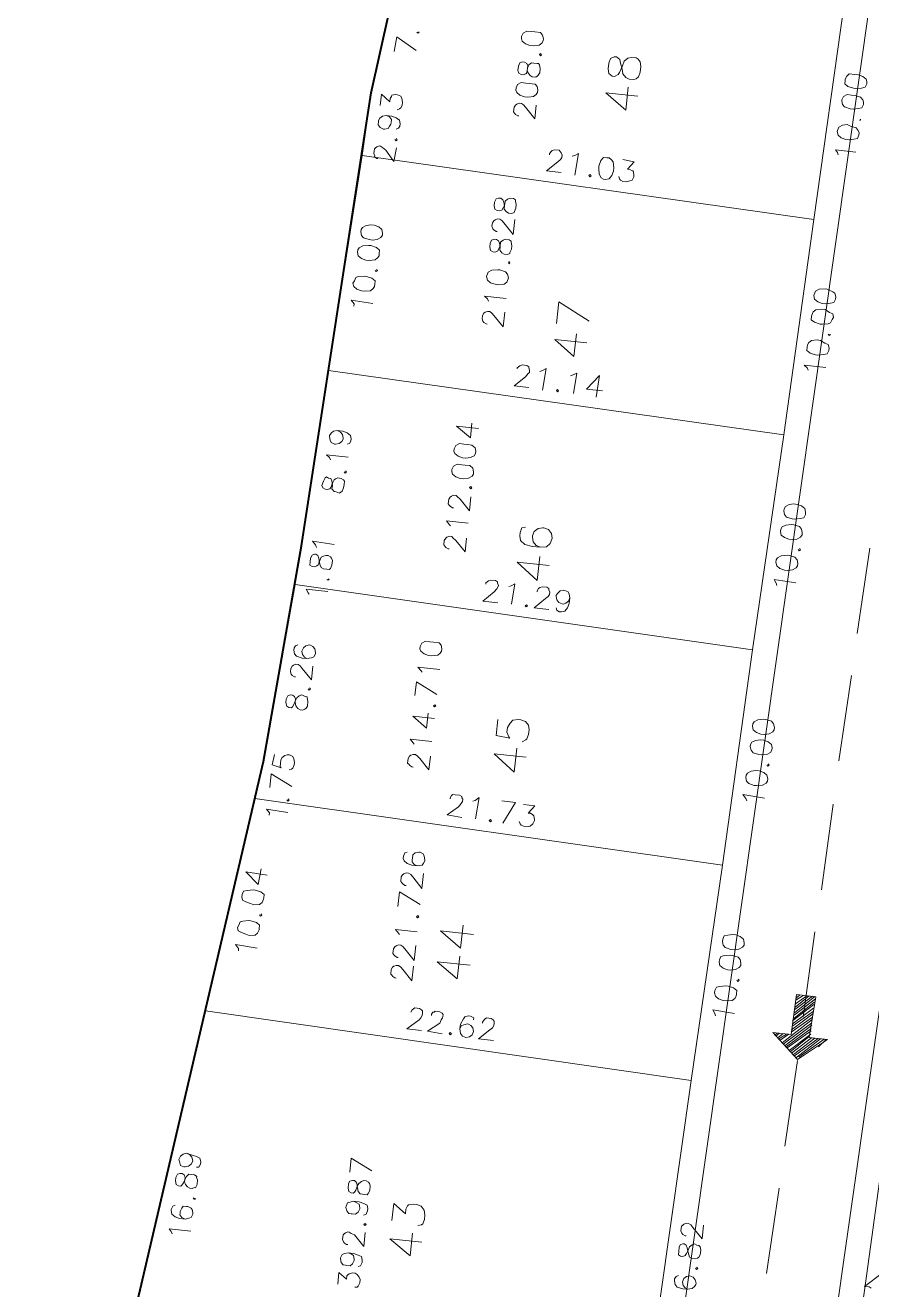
# Model space of a CAD drawing. Header units: metres. Extents: x -977055 to 805873, y -1033982 to 242021.
# Drawn here: x 2396.6 to 2435.8, y 898.4 to 956.9 of the extents above; entities that cross this region are included whole.
import ezdxf

# ---------------------------------------------------------------- set-up
doc = ezdxf.new("R2010")
doc.units = ezdxf.units.M
for name, color, linetype in [('PDF_acera', 7, 'Continuous'), ('PDF_areas por lote', 7, 'Continuous'), ('PDF_COTAS', 7, 'Continuous'), ('PDF_linea de centro', 7, 'Continuous'), ('PDF_LOTES', 7, 'Continuous'), ('PDF_No. lotes', 7, 'Continuous'), ('PDF_Poligono Ceres', 7, 'Continuous'), ('PDF_VIAS', 7, 'Continuous')]:
    doc.layers.add(name, color=color, linetype=linetype)

# ---------------------------------------------------------------- blocks, each defined once
blk = doc.blocks.new('CALLE')
at = {"layer": 'PDF_acera', "lineweight": 9}
blk.add_lwpolyline([(-252.9576, -89.201952), (-307.105344, -49.702464), (-306.046944, -17.865792), (-307.317024, -16.51104), (-314.76816, -16.257024), (-401.895648, -17.950464), (-475.348608, -28.280448), (-505.661184, -25.18992), (-527.252544, -16.595712), (-544.694976, -0.169344), (-560.697984, 15.706656), (-555.067296, 23.07312), (-538.30224, 6.435072), (-522.299232, -8.67888), (-503.417376, -16.172352), (-483.942816, -18.162144), (-475.517952, -19.008864), (-402.61536, -8.763552), (-314.725824, -7.070112), (-69.8544, -15.410304), (-68.457312, -14.097888), (-67.94928, 1.100736)], dxfattribs=at)
blk.add_lwpolyline([(-128.108736, -20.32128), (-129.167136, -51.43824), (-127.897056, -52.792992), (-71.166816, -54.740448), (-69.812064, -53.470368), (-68.753664, -22.353408), (-70.023744, -20.998656), (-126.711648, -19.0512)], close=True, dxfattribs=at)
at = {"layer": 'PDF_areas por lote', "lineweight": 9}
for points in [[(-126.203616, -0.719712), (-125.780256, -0.719712), (-125.991936, -1.016064), (-125.864928, -1.016064), (-125.822592, -1.0584), (-125.780256, -1.100736), (-125.73792, -1.227744), (-125.73792, -1.312416), (-125.780256, -1.397088), (-125.864928, -1.48176), (-125.9496, -1.524096), (-126.076608, -1.524096), (-126.203616, -1.48176), (-126.245952, -1.439424), (-126.245952, -1.354752)], [(-125.018208, -0.973728), (-125.060544, -1.100736), (-125.10288, -1.185408), (-125.229888, -1.227744), (-125.272224, -1.227744), (-125.399232, -1.185408), (-125.483904, -1.100736), (-125.483904, -0.973728), (-125.483904, -0.931392), (-125.483904, -0.84672), (-125.399232, -0.762048), (-125.272224, -0.719712), (-125.229888, -0.719712), (-125.10288, -0.762048), (-125.060544, -0.84672), (-125.018208, -0.973728), (-125.018208, -1.185408), (-125.060544, -1.354752), (-125.10288, -1.48176), (-125.229888, -1.524096), (-125.31456, -1.524096), (-125.441568, -1.48176), (-125.483904, -1.397088)], [(-124.721856, -0.931392), (-124.721856, -0.889056), (-124.67952, -0.804384), (-124.637184, -0.762048), (-124.552512, -0.719712), (-124.383168, -0.719712), (-124.340832, -0.762048), (-124.298496, -0.804384), (-124.25616, -0.889056), (-124.25616, -0.931392), (-124.298496, -1.016064), (-124.340832, -1.143072), (-124.721856, -1.524096), (-124.213824, -1.524096)], [(-123.113088, -0.973728), (-123.155424, -1.100736), (-123.19776, -1.185408), (-123.324768, -1.227744), (-123.367104, -1.227744), (-123.494112, -1.185408), (-123.578784, -1.100736), (-123.578784, -0.973728), (-123.578784, -0.931392), (-123.578784, -0.84672), (-123.494112, -0.762048), (-123.367104, -0.719712), (-123.324768, -0.719712), (-123.19776, -0.762048), (-123.155424, -0.84672), (-123.113088, -0.973728), (-123.113088, -1.185408), (-123.155424, -1.354752), (-123.19776, -1.48176), (-123.324768, -1.524096), (-123.40944, -1.524096), (-123.536448, -1.48176), (-123.578784, -1.397088)], [(-121.92768, -1.524096), (-121.546656, -0.719712), (-122.054688, -0.719712)], [(-106.983072, -1.439424), (-106.983072, -1.397088), (-106.940736, -1.312416), (-106.8984, -1.27008), (-106.856064, -1.227744), (-106.68672, -1.227744), (-106.602048, -1.27008), (-106.559712, -1.312416), (-106.517376, -1.397088), (-106.517376, -1.48176), (-106.559712, -1.566432), (-106.644384, -1.651104), (-107.025408, -2.032128), (-106.517376, -2.032128)], [(-106.136352, -1.397088), (-106.094016, -1.354752), (-105.967008, -1.227744), (-105.967008, -2.032128)], [(-105.120288, -2.032128), (-105.120288, -1.227744), (-105.501312, -1.778112), (-104.950944, -1.778112)], [(-104.231232, -2.032128), (-103.850208, -1.227744), (-104.35824, -1.227744)], [(-103.469184, -1.397088), (-103.426848, -1.354752), (-103.29984, -1.227744), (-103.29984, -2.032128)], [(-114.772896, -1.651104), (-114.772896, -1.608768), (-114.73056, -1.524096), (-114.688224, -1.48176), (-114.645888, -1.439424), (-114.476544, -1.439424), (-114.391872, -1.48176), (-114.349536, -1.524096), (-114.3072, -1.608768), (-114.3072, -1.69344), (-114.349536, -1.778112), (-114.434208, -1.862784), (-114.815232, -2.243808), (-114.264864, -2.243808)], [(-114.010848, -1.651104), (-114.010848, -1.608768), (-113.968512, -1.524096), (-113.926176, -1.48176), (-113.88384, -1.439424), (-113.714496, -1.439424), (-113.629824, -1.48176), (-113.587488, -1.524096), (-113.545152, -1.608768), (-113.545152, -1.69344), (-113.587488, -1.778112), (-113.67216, -1.862784), (-114.053184, -2.243808), (-113.502816, -2.243808)], [(-113.164128, -1.608768), (-113.121792, -1.566432), (-112.994784, -1.439424), (-112.994784, -2.243808)], [(-111.97872, -2.243808), (-111.597696, -1.439424), (-112.148064, -1.439424)], [(-111.34368, -1.651104), (-111.34368, -1.608768), (-111.301344, -1.524096), (-111.259008, -1.48176), (-111.216672, -1.439424), (-111.047328, -1.439424), (-110.962656, -1.48176), (-110.92032, -1.524096), (-110.877984, -1.608768), (-110.877984, -1.69344), (-110.92032, -1.778112), (-111.004992, -1.862784), (-111.386016, -2.243808), (-110.835648, -2.243808)], [(-110.115936, -1.566432), (-110.158272, -1.48176), (-110.28528, -1.439424), (-110.369952, -1.439424), (-110.454624, -1.48176), (-110.539296, -1.608768), (-110.581632, -1.778112), (-110.581632, -1.989792), (-110.539296, -2.159136), (-110.454624, -2.201472), (-110.369952, -2.243808), (-110.327616, -2.243808), (-110.200608, -2.201472), (-110.115936, -2.159136), (-110.0736, -2.032128), (-110.0736, -1.989792), (-110.115936, -1.862784), (-110.200608, -1.778112), (-110.327616, -1.778112), (-110.369952, -1.778112), (-110.454624, -1.778112), (-110.539296, -1.862784), (-110.581632, -1.989792)], [(-98.85456, -1.90512), (-98.85456, -1.862784), (-98.812224, -1.778112), (-98.769888, -1.735776), (-98.727552, -1.69344), (-98.558208, -1.69344), (-98.473536, -1.735776), (-98.4312, -1.778112), (-98.388864, -1.862784), (-98.388864, -1.947456), (-98.4312, -1.989792), (-98.515872, -2.1168), (-98.896896, -2.497824), (-98.388864, -2.497824)], [(-98.00784, -1.862784), (-97.965504, -1.820448), (-97.838496, -1.69344), (-97.838496, -2.497824)], [(-97.330464, -1.90512), (-97.330464, -1.862784), (-97.288128, -1.778112), (-97.245792, -1.735776), (-97.203456, -1.69344), (-97.034112, -1.69344), (-96.94944, -1.735776), (-96.907104, -1.778112), (-96.864768, -1.862784), (-96.864768, -1.947456), (-96.907104, -1.989792), (-96.991776, -2.1168), (-97.3728, -2.497824), (-96.864768, -2.497824)], [(-94.324608, -2.497824), (-94.324608, -1.69344), (-94.705632, -2.243808), (-94.155264, -2.243808)], [(-90.472032, -2.413152), (-90.472032, -2.370816), (-90.429696, -2.286144), (-90.38736, -2.243808), (-90.302688, -2.201472), (-90.17568, -2.201472), (-90.091008, -2.243808), (-90.048672, -2.286144), (-90.006336, -2.370816), (-90.006336, -2.455488), (-90.048672, -2.54016), (-90.133344, -2.624832), (-90.514368, -3.005856), (-89.964, -3.005856)], [(-89.625312, -2.370816), (-89.54064, -2.32848), (-89.455968, -2.201472), (-89.455968, -3.005856)], [(-87.042816, -2.413152), (-87.042816, -2.370816), (-87.00048, -2.286144), (-86.958144, -2.243808), (-86.873472, -2.201472), (-86.746464, -2.201472), (-86.661792, -2.243808), (-86.619456, -2.286144), (-86.57712, -2.370816), (-86.57712, -2.455488), (-86.619456, -2.54016), (-86.704128, -2.624832), (-87.085152, -3.005856), (-86.534784, -3.005856)], [(-82.724544, -2.75184), (-82.724544, -2.709504), (-82.682208, -2.624832), (-82.639872, -2.582496), (-82.597536, -2.54016), (-82.428192, -2.54016), (-82.34352, -2.582496), (-82.301184, -2.624832), (-82.258848, -2.709504), (-82.258848, -2.794176), (-82.301184, -2.878848), (-82.385856, -2.96352), (-82.76688, -3.344544), (-82.258848, -3.344544)]]:
    blk.add_lwpolyline(points, dxfattribs=at)
for points in [[(-122.647392, -0.719712), (-122.7744, -0.762048), (-122.816736, -0.84672), (-122.816736, -0.931392), (-122.7744, -0.973728), (-122.689728, -1.016064), (-122.520384, -1.0584), (-122.435712, -1.100736), (-122.35104, -1.185408), (-122.308704, -1.27008), (-122.308704, -1.354752), (-122.35104, -1.439424), (-122.393376, -1.48176), (-122.478048, -1.524096), (-122.647392, -1.524096), (-122.7744, -1.48176), (-122.816736, -1.439424), (-122.816736, -1.354752), (-122.816736, -1.27008), (-122.816736, -1.185408), (-122.732064, -1.100736), (-122.605056, -1.0584), (-122.435712, -1.016064), (-122.393376, -0.973728), (-122.35104, -0.931392), (-122.35104, -0.84672), (-122.393376, -0.762048), (-122.478048, -0.719712)], [(-102.622464, -1.227744), (-102.707136, -1.27008), (-102.791808, -1.397088), (-102.834144, -1.566432), (-102.834144, -1.69344), (-102.791808, -1.90512), (-102.707136, -1.989792), (-102.622464, -2.032128), (-102.537792, -2.032128), (-102.410784, -1.989792), (-102.326112, -1.90512), (-102.326112, -1.69344), (-102.326112, -1.566432), (-102.326112, -1.397088), (-102.410784, -1.27008), (-102.537792, -1.227744)], [(-123.917472, -1.439424), (-123.959808, -1.48176), (-123.917472, -1.524096), (-123.875136, -1.48176)], [(-96.018048, -1.69344), (-96.10272, -1.735776), (-96.187392, -1.862784), (-96.229728, -2.032128), (-96.229728, -2.159136), (-96.187392, -2.32848), (-96.10272, -2.455488), (-96.018048, -2.497824), (-95.933376, -2.497824), (-95.806368, -2.455488), (-95.721696, -2.32848), (-95.721696, -2.159136), (-95.721696, -2.032128), (-95.721696, -1.862784), (-95.806368, -1.735776), (-95.933376, -1.69344)], [(-95.256, -1.69344), (-95.340672, -1.735776), (-95.425344, -1.862784), (-95.46768, -2.032128), (-95.46768, -2.159136), (-95.425344, -2.32848), (-95.340672, -2.455488), (-95.256, -2.497824), (-95.171328, -2.497824), (-95.04432, -2.455488), (-94.959648, -2.32848), (-94.959648, -2.159136), (-94.959648, -2.032128), (-94.959648, -1.862784), (-95.04432, -1.735776), (-95.171328, -1.69344)], [(-112.444416, -2.159136), (-112.486752, -2.201472), (-112.444416, -2.243808), (-112.40208, -2.201472)], [(-104.654592, -1.947456), (-104.696928, -1.989792), (-104.654592, -2.032128), (-104.612256, -1.989792)], [(-88.736256, -2.201472), (-88.863264, -2.243808), (-88.947936, -2.370816), (-88.990272, -2.582496), (-88.990272, -2.667168), (-88.947936, -2.878848), (-88.863264, -2.96352), (-88.736256, -3.005856), (-88.69392, -3.005856), (-88.566912, -2.96352), (-88.48224, -2.878848), (-88.439904, -2.667168), (-88.439904, -2.582496), (-88.48224, -2.370816), (-88.566912, -2.243808), (-88.69392, -2.201472)], [(-87.63552, -2.201472), (-87.762528, -2.243808), (-87.804864, -2.32848), (-87.804864, -2.413152), (-87.762528, -2.497824), (-87.677856, -2.54016), (-87.550848, -2.582496), (-87.42384, -2.582496), (-87.339168, -2.667168), (-87.296832, -2.75184), (-87.296832, -2.878848), (-87.339168, -2.96352), (-87.381504, -2.96352), (-87.508512, -3.005856), (-87.63552, -3.005856), (-87.762528, -2.96352), (-87.804864, -2.96352), (-87.8472, -2.878848), (-87.8472, -2.75184), (-87.804864, -2.667168), (-87.720192, -2.582496), (-87.593184, -2.582496), (-87.466176, -2.54016), (-87.381504, -2.497824), (-87.339168, -2.413152), (-87.339168, -2.32848), (-87.381504, -2.243808), (-87.508512, -2.201472)], [(-86.111424, -2.201472), (-86.238432, -2.243808), (-86.280768, -2.32848), (-86.280768, -2.413152), (-86.238432, -2.497824), (-86.15376, -2.54016), (-86.026752, -2.582496), (-85.899744, -2.582496), (-85.815072, -2.667168), (-85.772736, -2.75184), (-85.772736, -2.878848), (-85.815072, -2.96352), (-85.857408, -2.96352), (-85.984416, -3.005856), (-86.111424, -3.005856), (-86.238432, -2.96352), (-86.280768, -2.96352), (-86.323104, -2.878848), (-86.323104, -2.75184), (-86.280768, -2.667168), (-86.196096, -2.582496), (-86.069088, -2.582496), (-85.94208, -2.54016), (-85.857408, -2.497824), (-85.815072, -2.413152), (-85.815072, -2.32848), (-85.857408, -2.243808), (-85.984416, -2.201472)], [(-96.52608, -2.413152), (-96.568416, -2.455488), (-96.52608, -2.497824), (-96.483744, -2.455488)], [(-81.793152, -2.54016), (-81.877824, -2.582496), (-81.962496, -2.709504), (-82.004832, -2.878848), (-82.004832, -3.005856), (-81.962496, -3.217536), (-81.877824, -3.302208), (-81.793152, -3.344544), (-81.70848, -3.344544), (-81.581472, -3.302208), (-81.4968, -3.217536), (-81.4968, -3.005856), (-81.4968, -2.878848), (-81.4968, -2.709504), (-81.581472, -2.582496), (-81.70848, -2.54016)], [(-81.07344, -2.54016), (-81.158112, -2.582496), (-81.200448, -2.667168), (-81.200448, -2.75184), (-81.158112, -2.836512), (-81.115776, -2.878848), (-80.946432, -2.878848), (-80.819424, -2.921184), (-80.734752, -3.005856), (-80.734752, -3.090528), (-80.734752, -3.217536), (-80.734752, -3.259872), (-80.777088, -3.302208), (-80.904096, -3.344544), (-81.07344, -3.344544), (-81.158112, -3.302208), (-81.200448, -3.259872), (-81.242784, -3.217536), (-81.242784, -3.090528), (-81.200448, -3.005856), (-81.115776, -2.921184), (-81.031104, -2.878848), (-80.86176, -2.878848), (-80.777088, -2.836512), (-80.734752, -2.75184), (-80.734752, -2.667168), (-80.777088, -2.582496), (-80.904096, -2.54016)], [(-79.888032, -2.54016), (-79.972704, -2.582496), (-80.057376, -2.709504), (-80.099712, -2.878848), (-80.099712, -3.005856), (-80.057376, -3.217536), (-79.972704, -3.302208), (-79.888032, -3.344544), (-79.80336, -3.344544), (-79.676352, -3.302208), (-79.59168, -3.217536), (-79.59168, -3.005856), (-79.59168, -2.878848), (-79.59168, -2.709504), (-79.676352, -2.582496), (-79.80336, -2.54016)], [(-88.143552, -2.96352), (-88.185888, -2.96352), (-88.143552, -3.005856), (-88.101216, -2.96352)], [(-80.396064, -3.259872), (-80.4384, -3.302208), (-80.396064, -3.344544), (-80.353728, -3.302208)]]:
    blk.add_lwpolyline(points, close=True, dxfattribs=at)
at = {"layer": 'PDF_COTAS', "lineweight": 9}
for points in [[(-125.018208, 5.546016), (-124.933536, 5.588352), (-124.848864, 5.673024), (-124.848864, 4.86864)], [(-123.959808, 5.546016), (-124.002144, 5.630688), (-124.129152, 5.673024), (-124.171488, 5.673024), (-124.298496, 5.630688), (-124.383168, 5.50368), (-124.425504, 5.334336), (-124.425504, 5.122656), (-124.383168, 4.995648), (-124.340832, 4.910976), (-124.213824, 4.86864), (-124.171488, 4.86864), (-124.04448, 4.910976), (-124.002144, 4.953312), (-123.959808, 5.08032), (-123.959808, 5.122656), (-123.959808, 5.249664), (-124.04448, 5.292), (-124.171488, 5.334336), (-124.213824, 5.334336), (-124.298496, 5.334336), (-124.383168, 5.249664), (-124.425504, 5.122656)], [(-122.012352, 5.334336), (-122.054688, 5.207328), (-122.13936, 5.122656), (-122.266368, 5.08032), (-122.308704, 5.08032), (-122.393376, 5.122656), (-122.478048, 5.207328), (-122.520384, 5.334336), (-122.520384, 5.376672), (-122.478048, 5.50368), (-122.393376, 5.546016), (-122.266368, 5.588352), (-122.13936, 5.546016), (-122.054688, 5.461344), (-122.012352, 5.334336), (-122.054688, 5.122656), (-122.097024, 4.953312), (-122.13936, 4.826304), (-122.266368, 4.783968), (-122.35104, 4.783968), (-122.478048, 4.826304), (-122.478048, 4.910976)], [(-123.62112, 4.910976), (-123.663456, 4.86864), (-123.663456, 4.826304), (-123.62112, 4.86864)], [(-114.391872, 4.2336), (-114.3072, 4.2336), (-114.180192, 4.360608), (-114.222528, 3.556224)], [(-111.513024, 3.471552), (-111.470688, 4.275936), (-111.894048, 3.767904), (-111.301344, 3.725568)], [(-109.311552, 3.640896), (-109.22688, 3.640896), (-109.099872, 3.767904), (-109.142208, 2.96352)], [(-108.295488, 3.725568), (-107.787456, 3.725568), (-108.16848, 2.921184)], [(-107.067744, 3.683232), (-107.448768, 3.725568), (-107.53344, 3.38688), (-107.491104, 3.429216), (-107.364096, 3.429216), (-107.237088, 3.429216), (-107.152416, 3.38688), (-107.067744, 3.302208), (-107.025408, 3.217536), (-107.025408, 3.132864), (-107.067744, 3.005856), (-107.152416, 2.96352), (-107.279424, 2.921184), (-107.364096, 2.921184), (-107.491104, 2.96352), (-107.53344, 3.005856), (-107.575776, 3.090528)], [(-112.994784, 3.59856), (-113.03712, 3.556224), (-112.994784, 3.513888), (-112.952448, 3.556224)], [(-104.14656, 3.217536), (-104.14656, 3.259872), (-104.104224, 3.344544), (-104.061888, 3.38688), (-103.977216, 3.429216), (-103.850208, 3.429216), (-103.765536, 3.38688), (-103.7232, 3.344544), (-103.680864, 3.259872), (-103.680864, 3.1752), (-103.7232, 3.090528), (-103.807872, 3.005856), (-104.188896, 2.624832), (-103.680864, 2.624832)], [(-102.961152, 3.259872), (-103.003488, 3.344544), (-103.08816, 3.38688), (-103.172832, 3.38688), (-103.29984, 3.344544), (-103.384512, 3.259872), (-103.426848, 3.048192), (-103.426848, 2.878848), (-103.384512, 2.709504), (-103.342176, 2.624832), (-103.215168, 2.582496), (-103.172832, 2.582496), (-103.045824, 2.624832), (-102.961152, 2.709504), (-102.918816, 2.794176), (-102.918816, 2.836512), (-102.961152, 2.96352), (-103.045824, 3.048192), (-103.172832, 3.090528), (-103.29984, 3.048192), (-103.384512, 2.96352), (-103.426848, 2.878848)], [(-108.676512, 3.048192), (-108.718848, 3.005856), (-108.676512, 2.96352), (-108.634176, 3.005856)], [(-101.056032, 3.048192), (-101.013696, 3.090528), (-100.886688, 3.1752), (-100.886688, 2.370816)], [(-99.320256, 2.96352), (-99.235584, 3.005856), (-99.108576, 3.132864), (-99.150912, 2.32848)], [(-96.060384, 2.794176), (-95.975712, 2.836512), (-95.89104, 2.96352), (-95.89104, 2.159136)], [(-94.959648, 2.667168), (-95.001984, 2.54016), (-95.086656, 2.455488), (-95.213664, 2.413152), (-95.256, 2.413152), (-95.340672, 2.455488), (-95.425344, 2.54016), (-95.46768, 2.667168), (-95.46768, 2.709504), (-95.425344, 2.836512), (-95.340672, 2.878848), (-95.213664, 2.921184), (-95.171328, 2.921184), (-95.086656, 2.878848), (-95.001984, 2.794176), (-94.959648, 2.667168), (-94.959648, 2.455488), (-95.001984, 2.286144), (-95.086656, 2.159136), (-95.213664, 2.1168), (-95.298336, 2.1168), (-95.383008, 2.159136), (-95.425344, 2.243808)], [(-104.527584, 2.709504), (-104.56992, 2.667168), (-104.527584, 2.624832), (-104.485248, 2.667168)], [(-100.463328, 2.455488), (-100.463328, 2.413152), (-100.463328, 2.370816), (-100.420992, 2.413152)], [(-90.345024, 2.54016), (-90.260352, 2.54016), (-90.133344, 2.667168), (-90.17568, 1.862784)], [(-84.841344, 2.243808), (-84.841344, 2.286144), (-84.799008, 2.370816), (-84.756672, 2.370816), (-84.672, 2.413152), (-84.502656, 2.413152), (-84.46032, 2.370816), (-84.417984, 2.32848), (-84.375648, 2.243808), (-84.375648, 2.201472), (-84.417984, 2.1168), (-84.502656, 1.989792), (-84.88368, 1.651104), (-84.375648, 1.608768)], [(-83.232576, 2.1168), (-83.274912, 1.989792), (-83.359584, 1.90512), (-83.486592, 1.90512), (-83.528928, 1.90512), (-83.6136, 1.947456), (-83.698272, 1.989792), (-83.740608, 2.1168), (-83.740608, 2.159136), (-83.698272, 2.286144), (-83.6136, 2.370816), (-83.486592, 2.370816), (-83.444256, 2.370816), (-83.359584, 2.32848), (-83.274912, 2.243808), (-83.232576, 2.1168), (-83.232576, 1.90512), (-83.274912, 1.735776), (-83.359584, 1.608768), (-83.486592, 1.566432), (-83.571264, 1.566432), (-83.655936, 1.608768), (-83.698272, 1.69344)], [(-82.893888, 2.370816), (-82.470528, 2.370816), (-82.724544, 2.032128), (-82.597536, 2.032128), (-82.512864, 1.989792), (-82.470528, 1.989792), (-82.428192, 1.862784), (-82.428192, 1.778112), (-82.470528, 1.651104), (-82.5552, 1.608768), (-82.682208, 1.566432), (-82.809216, 1.566432), (-82.893888, 1.608768), (-82.936224, 1.651104), (-82.97856, 1.735776)], [(-96.441408, 2.243808), (-96.483744, 2.201472), (-96.441408, 2.159136), (-96.399072, 2.201472)], [(-88.947936, 1.90512), (-88.990272, 1.862784), (-88.947936, 1.820448), (-88.9056, 1.862784)], [(-80.86176, 2.074464), (-80.311392, 2.032128), (-80.734752, 1.27008)], [(-84.079296, 1.69344), (-84.121632, 1.651104), (-84.079296, 1.608768), (-84.03696, 1.651104)], [(-80.057376, 1.312416), (-80.099712, 1.27008), (-80.057376, 1.227744), (-80.057376, 1.27008)], [(-124.552512, -13.166496), (-124.594848, -13.081824), (-124.67952, -13.039488), (-124.764192, -13.039488), (-124.8912, -13.081824), (-124.975872, -13.166496), (-125.018208, -13.378176), (-125.018208, -13.54752), (-124.975872, -13.716864), (-124.8912, -13.801536), (-124.806528, -13.843872), (-124.764192, -13.843872), (-124.637184, -13.801536), (-124.552512, -13.716864), (-124.510176, -13.589856), (-124.552512, -13.462848), (-124.637184, -13.378176), (-124.764192, -13.33584), (-124.8912, -13.378176), (-124.975872, -13.462848), (-125.018208, -13.54752)], [(-123.070752, -13.293504), (-123.070752, -13.251168), (-123.028416, -13.166496), (-122.98608, -13.12416), (-122.901408, -13.081824), (-122.732064, -13.081824), (-122.689728, -13.12416), (-122.647392, -13.166496), (-122.605056, -13.251168), (-122.605056, -13.33584), (-122.647392, -13.420512), (-122.732064, -13.505184), (-123.113088, -13.886208), (-122.605056, -13.886208)], [(-114.899904, -13.505184), (-114.815232, -13.462848), (-114.688224, -13.378176), (-114.73056, -14.18256)], [(-124.213824, -13.7592), (-124.25616, -13.801536), (-124.213824, -13.843872), (-124.171488, -13.801536)], [(-106.8984, -13.801536), (-106.813728, -13.7592), (-106.68672, -13.632192), (-106.729056, -14.436576)], [(-98.896896, -14.055552), (-98.812224, -14.013216), (-98.685216, -13.928544), (-98.727552, -14.732928)], [(-113.502816, -14.140224), (-113.545152, -14.18256), (-113.502816, -14.224896), (-113.46048, -14.18256)], [(-105.501312, -14.39424), (-105.543648, -14.436576), (-105.501312, -14.478912), (-105.458976, -14.436576)], [(-90.895392, -14.351904), (-90.81072, -14.309568), (-90.726048, -14.18256), (-90.726048, -14.986944)], [(-97.499808, -14.690592), (-97.542144, -14.732928), (-97.499808, -14.775264), (-97.457472, -14.732928)], [(-82.893888, -14.60592), (-82.809216, -14.563584), (-82.724544, -14.478912), (-82.724544, -15.24096)], [(-89.498304, -14.944608), (-89.54064, -14.986944), (-89.498304, -15.02928), (-89.498304, -14.986944)], [(-81.539136, -15.24096), (-81.539136, -15.283296), (-81.4968, -15.283296)], [(-124.25616, -20.278944), (-124.213824, -20.194272), (-124.213824, -20.024928), (-123.663456, -20.617632)]]:
    blk.add_lwpolyline(points, dxfattribs=at)
for points in [[(-123.070752, 5.630688), (-123.19776, 5.588352), (-123.240096, 5.50368), (-123.240096, 5.419008), (-123.19776, 5.376672), (-123.113088, 5.334336), (-122.98608, 5.292), (-122.859072, 5.249664), (-122.7744, 5.164992), (-122.7744, 5.08032), (-122.7744, 4.953312), (-122.816736, 4.86864), (-122.859072, 4.86864), (-122.943744, 4.826304), (-123.113088, 4.826304), (-123.240096, 4.86864), (-123.240096, 4.910976), (-123.282432, 4.995648), (-123.282432, 5.08032), (-123.240096, 5.164992), (-123.155424, 5.249664), (-123.070752, 5.292), (-122.901408, 5.292), (-122.816736, 5.334336), (-122.7744, 5.419008), (-122.7744, 5.50368), (-122.816736, 5.588352), (-122.943744, 5.630688)], [(-113.545152, 4.360608), (-113.67216, 4.318272), (-113.714496, 4.191264), (-113.756832, 4.02192), (-113.799168, 3.894912), (-113.756832, 3.683232), (-113.67216, 3.59856), (-113.545152, 3.556224), (-113.502816, 3.556224), (-113.375808, 3.556224), (-113.291136, 3.683232), (-113.2488, 3.894912), (-113.2488, 3.979584), (-113.291136, 4.191264), (-113.333472, 4.275936), (-113.46048, 4.318272)], [(-112.40208, 4.318272), (-112.529088, 4.275936), (-112.571424, 4.148928), (-112.61376, 3.979584), (-112.656096, 3.852576), (-112.61376, 3.640896), (-112.529088, 3.556224), (-112.40208, 3.513888), (-112.359744, 3.513888), (-112.232736, 3.513888), (-112.148064, 3.640896), (-112.105728, 3.852576), (-112.105728, 3.937248), (-112.148064, 4.148928), (-112.1904, 4.275936), (-112.317408, 4.318272)], [(-105.120288, 3.471552), (-105.247296, 3.429216), (-105.289632, 3.344544), (-105.289632, 3.259872), (-105.247296, 3.217536), (-105.162624, 3.1752), (-105.035616, 3.132864), (-104.908608, 3.090528), (-104.823936, 3.005856), (-104.7816, 2.921184), (-104.823936, 2.794176), (-104.823936, 2.709504), (-104.866272, 2.709504), (-104.99328, 2.667168), (-105.162624, 2.667168), (-105.247296, 2.709504), (-105.289632, 2.75184), (-105.331968, 2.836512), (-105.331968, 2.921184), (-105.289632, 3.005856), (-105.20496, 3.090528), (-105.077952, 3.132864), (-104.950944, 3.132864), (-104.866272, 3.1752), (-104.823936, 3.259872), (-104.823936, 3.344544), (-104.866272, 3.429216), (-104.99328, 3.471552)], [(-99.870624, 3.132864), (-99.997632, 3.132864), (-100.039968, 3.048192), (-100.039968, 2.96352), (-99.997632, 2.878848), (-99.955296, 2.836512), (-99.785952, 2.794176), (-99.658944, 2.75184), (-99.616608, 2.667168), (-99.574272, 2.582496), (-99.574272, 2.497824), (-99.616608, 2.413152), (-99.658944, 2.370816), (-99.743616, 2.32848), (-99.91296, 2.32848), (-100.039968, 2.370816), (-100.082304, 2.413152), (-100.082304, 2.497824), (-100.082304, 2.624832), (-100.039968, 2.709504), (-99.955296, 2.75184), (-99.870624, 2.794176), (-99.70128, 2.836512), (-99.616608, 2.878848), (-99.574272, 2.96352), (-99.574272, 3.005856), (-99.616608, 3.090528), (-99.743616, 3.132864)], [(-97.034112, 3.005856), (-97.118784, 2.96352), (-97.16112, 2.878848), (-97.16112, 2.794176), (-97.118784, 2.709504), (-97.076448, 2.667168), (-96.907104, 2.624832), (-96.780096, 2.582496), (-96.73776, 2.54016), (-96.695424, 2.455488), (-96.695424, 2.32848), (-96.73776, 2.243808), (-96.780096, 2.201472), (-96.907104, 2.201472), (-97.034112, 2.201472), (-97.16112, 2.243808), (-97.203456, 2.286144), (-97.245792, 2.32848), (-97.203456, 2.455488), (-97.203456, 2.54016), (-97.118784, 2.624832), (-96.991776, 2.624832), (-96.822432, 2.667168), (-96.73776, 2.709504), (-96.73776, 2.794176), (-96.695424, 2.878848), (-96.73776, 2.921184), (-96.864768, 2.96352)], [(-89.498304, 2.667168), (-89.625312, 2.624832), (-89.709984, 2.497824), (-89.75232, 2.32848), (-89.75232, 2.201472), (-89.709984, 1.989792), (-89.625312, 1.90512), (-89.54064, 1.862784), (-89.455968, 1.862784), (-89.32896, 1.862784), (-89.244288, 1.989792), (-89.201952, 2.201472), (-89.201952, 2.286144), (-89.244288, 2.497824), (-89.286624, 2.582496), (-89.413632, 2.624832)], [(-88.355232, 2.624832), (-88.48224, 2.582496), (-88.566912, 2.455488), (-88.609248, 2.286144), (-88.609248, 2.159136), (-88.566912, 1.947456), (-88.48224, 1.862784), (-88.397568, 1.820448), (-88.312896, 1.820448), (-88.185888, 1.820448), (-88.101216, 1.947456), (-88.05888, 2.159136), (-88.05888, 2.243808), (-88.101216, 2.455488), (-88.185888, 2.582496), (-88.27056, 2.624832)], [(-87.593184, 2.582496), (-87.720192, 2.54016), (-87.804864, 2.455488), (-87.8472, 2.243808), (-87.8472, 2.1168), (-87.804864, 1.947456), (-87.720192, 1.820448), (-87.63552, 1.778112), (-87.550848, 1.778112), (-87.42384, 1.820448), (-87.339168, 1.947456), (-87.296832, 2.1168), (-87.296832, 2.243808), (-87.339168, 2.413152), (-87.42384, 2.54016), (-87.508512, 2.582496)], [(-116.593344, -2.794176), (-116.593344, -2.243808), (-116.21232, -2.667168), (-116.127648, -2.709504), (-116.042976, -2.75184), (-115.958304, -2.75184), (-115.873632, -2.75184), (-115.831296, -2.709504), (-115.78896, -2.624832), (-115.78896, -2.455488), (-115.831296, -2.413152), (-115.873632, -2.370816), (-115.958304, -2.32848), (-115.873632, -2.370816), (-115.831296, -2.413152), (-115.78896, -2.455488), (-115.78896, -2.624832), (-115.831296, -2.709504), (-115.873632, -2.75184), (-115.958304, -2.75184), (-116.042976, -2.75184), (-116.127648, -2.709504), (-116.21232, -2.667168), (-116.593344, -2.243808)], [(-116.63568, -3.556224), (-116.593344, -3.005856), (-116.254656, -3.429216), (-116.127648, -3.471552), (-116.042976, -3.513888), (-116.00064, -3.513888), (-115.915968, -3.513888), (-115.873632, -3.471552), (-115.831296, -3.38688), (-115.831296, -3.217536), (-115.873632, -3.1752), (-115.873632, -3.132864), (-115.958304, -3.090528), (-116.00064, -3.090528), (-115.958304, -3.090528), (-115.873632, -3.132864), (-115.873632, -3.1752), (-115.831296, -3.217536), (-115.831296, -3.38688), (-115.873632, -3.471552), (-115.915968, -3.513888), (-116.00064, -3.513888), (-116.042976, -3.513888), (-116.127648, -3.471552), (-116.254656, -3.429216), (-116.593344, -3.005856)], [(-108.634176, -3.429216), (-108.59184, -2.878848), (-108.253152, -3.259872), (-108.126144, -3.344544), (-108.041472, -3.38688), (-107.9568, -3.38688), (-107.914464, -3.344544), (-107.872128, -3.344544), (-107.829792, -3.259872), (-107.829792, -3.090528), (-107.829792, -3.005856), (-107.872128, -2.96352), (-107.9568, -2.921184), (-107.999136, -2.921184), (-107.9568, -2.921184), (-107.872128, -2.96352), (-107.829792, -3.005856), (-107.829792, -3.090528), (-107.829792, -3.259872), (-107.872128, -3.344544), (-107.914464, -3.344544), (-107.9568, -3.38688), (-108.041472, -3.38688), (-108.126144, -3.344544), (-108.253152, -3.259872), (-108.59184, -2.878848)], [(-100.632672, -3.894912), (-100.632672, -3.344544), (-100.251648, -3.725568), (-100.12464, -3.81024), (-100.039968, -3.852576), (-99.997632, -3.852576), (-99.91296, -3.81024), (-99.870624, -3.81024), (-99.828288, -3.725568), (-99.828288, -3.556224), (-99.870624, -3.471552), (-99.91296, -3.429216), (-99.955296, -3.38688), (-99.997632, -3.38688), (-99.955296, -3.38688), (-99.91296, -3.429216), (-99.870624, -3.471552), (-99.828288, -3.556224), (-99.828288, -3.725568), (-99.870624, -3.81024), (-99.91296, -3.81024), (-99.997632, -3.852576), (-100.039968, -3.852576), (-100.12464, -3.81024), (-100.251648, -3.725568), (-100.632672, -3.344544)], [(-92.631168, -4.191264), (-92.631168, -3.640896), (-92.250144, -4.02192), (-92.123136, -4.106592), (-92.0808, -4.148928), (-91.996128, -4.148928), (-91.911456, -4.106592), (-91.86912, -4.106592), (-91.826784, -4.02192), (-91.826784, -3.852576), (-91.86912, -3.767904), (-91.911456, -3.725568), (-91.953792, -3.683232), (-91.996128, -3.683232), (-91.953792, -3.683232), (-91.911456, -3.725568), (-91.86912, -3.767904), (-91.826784, -3.852576), (-91.826784, -4.02192), (-91.86912, -4.106592), (-91.911456, -4.106592), (-91.996128, -4.148928), (-92.0808, -4.148928), (-92.123136, -4.106592), (-92.250144, -4.02192), (-92.631168, -3.640896)], [(-116.551008, -3.852576), (-116.593344, -3.81024), (-116.63568, -3.852576), (-116.593344, -3.894912)], [(-116.551008, -3.852576), (-116.593344, -3.81024), (-116.63568, -3.852576), (-116.593344, -3.894912)], [(-108.634176, -3.937248), (-107.829792, -3.979584), (-107.9568, -3.852576), (-107.999136, -3.767904), (-107.9568, -3.852576), (-107.829792, -3.979584)], [(-84.629664, -4.529952), (-84.629664, -3.979584), (-84.24864, -4.360608), (-84.163968, -4.44528), (-84.079296, -4.487616), (-83.994624, -4.487616), (-83.909952, -4.44528), (-83.867616, -4.402944), (-83.82528, -4.360608), (-83.82528, -4.191264), (-83.867616, -4.106592), (-83.909952, -4.064256), (-83.994624, -4.02192), (-84.03696, -4.02192), (-83.994624, -4.02192), (-83.909952, -4.064256), (-83.867616, -4.106592), (-83.82528, -4.191264), (-83.82528, -4.360608), (-83.867616, -4.402944), (-83.909952, -4.44528), (-83.994624, -4.487616), (-84.079296, -4.487616), (-84.163968, -4.44528), (-84.24864, -4.360608), (-84.629664, -3.979584)], [(-116.381664, -4.191264), (-116.254656, -4.2336), (-116.21232, -4.318272), (-116.169984, -4.44528), (-116.169984, -4.487616), (-116.21232, -4.572288), (-116.296992, -4.65696), (-116.424, -4.699296), (-116.551008, -4.65696), (-116.63568, -4.572288), (-116.678016, -4.44528), (-116.63568, -4.318272), (-116.551008, -4.2336), (-116.381664, -4.191264), (-116.21232, -4.191264), (-116.00064, -4.275936), (-115.915968, -4.318272), (-115.873632, -4.44528), (-115.873632, -4.529952), (-115.915968, -4.65696), (-116.00064, -4.65696), (-115.915968, -4.65696), (-115.873632, -4.529952), (-115.873632, -4.44528), (-115.915968, -4.318272), (-116.00064, -4.275936), (-116.21232, -4.191264), (-116.381664, -4.191264), (-116.551008, -4.2336), (-116.63568, -4.318272), (-116.678016, -4.44528), (-116.63568, -4.572288), (-116.551008, -4.65696), (-116.424, -4.699296), (-116.296992, -4.65696), (-116.21232, -4.572288), (-116.169984, -4.487616), (-116.169984, -4.44528), (-116.21232, -4.318272), (-116.254656, -4.2336)], [(-108.59184, -4.487616), (-108.634176, -4.44528), (-108.676512, -4.487616), (-108.634176, -4.529952)], [(-108.59184, -4.487616), (-108.634176, -4.44528), (-108.676512, -4.487616), (-108.634176, -4.529952)], [(-100.632672, -4.402944), (-99.870624, -4.44528), (-99.955296, -4.318272), (-99.997632, -4.2336), (-99.955296, -4.318272), (-99.870624, -4.44528)], [(-92.673504, -4.699296), (-91.86912, -4.741632), (-91.953792, -4.614624), (-91.996128, -4.529952), (-91.953792, -4.614624), (-91.86912, -4.741632)], [(-116.678016, -5.461344), (-116.678016, -4.910976), (-116.296992, -5.292), (-116.21232, -5.376672), (-116.127648, -5.419008), (-116.042976, -5.419008), (-115.958304, -5.419008), (-115.915968, -5.376672), (-115.873632, -5.292), (-115.873632, -5.122656), (-115.915968, -5.08032), (-115.958304, -5.037984), (-116.042976, -4.995648), (-116.085312, -4.995648), (-116.042976, -4.995648), (-115.958304, -5.037984), (-115.915968, -5.08032), (-115.873632, -5.122656), (-115.873632, -5.292), (-115.915968, -5.376672), (-115.958304, -5.419008), (-116.042976, -5.419008), (-116.127648, -5.419008), (-116.21232, -5.376672), (-116.296992, -5.292), (-116.678016, -4.910976)], [(-107.872128, -4.826304), (-107.872128, -5.334336), (-108.676512, -4.953312), (-107.872128, -5.334336)], [(-100.590336, -4.953312), (-100.632672, -4.910976), (-100.675008, -4.953312), (-100.632672, -4.995648)], [(-100.590336, -4.953312), (-100.632672, -4.910976), (-100.675008, -4.953312), (-100.632672, -4.995648)], [(-84.672, -5.037984), (-83.867616, -5.08032), (-83.952288, -4.953312), (-83.994624, -4.86864), (-83.952288, -4.953312), (-83.867616, -5.08032)], [(-108.549504, -5.546016), (-108.634176, -5.588352), (-108.676512, -5.630688), (-108.718848, -5.757696), (-108.718848, -5.842368), (-108.676512, -5.969376), (-108.59184, -6.054048), (-108.464832, -6.096384), (-108.422496, -6.096384), (-108.295488, -6.054048), (-108.253152, -6.011712), (-108.210816, -5.92704), (-108.210816, -5.842368), (-107.914464, -6.054048), (-107.914464, -5.630688), (-107.914464, -6.054048), (-108.210816, -5.842368), (-108.210816, -5.92704), (-108.253152, -6.011712), (-108.295488, -6.054048), (-108.422496, -6.096384), (-108.464832, -6.096384), (-108.59184, -6.054048), (-108.676512, -5.969376), (-108.718848, -5.842368), (-108.718848, -5.757696), (-108.676512, -5.630688), (-108.634176, -5.588352)], [(-100.675008, -5.800032), (-100.675008, -5.249664), (-100.293984, -5.630688), (-100.209312, -5.71536), (-100.12464, -5.757696), (-100.039968, -5.757696), (-99.955296, -5.71536), (-99.91296, -5.71536), (-99.870624, -5.630688), (-99.870624, -5.461344), (-99.91296, -5.376672), (-99.955296, -5.334336), (-100.039968, -5.292), (-100.082304, -5.292), (-100.039968, -5.292), (-99.955296, -5.334336), (-99.91296, -5.376672), (-99.870624, -5.461344), (-99.870624, -5.630688), (-99.91296, -5.71536), (-99.955296, -5.71536), (-100.039968, -5.757696), (-100.12464, -5.757696), (-100.209312, -5.71536), (-100.293984, -5.630688), (-100.675008, -5.249664)], [(-92.588832, -5.249664), (-92.631168, -5.207328), (-92.673504, -5.249664), (-92.631168, -5.292)], [(-92.588832, -5.249664), (-92.631168, -5.207328), (-92.673504, -5.249664), (-92.631168, -5.292)], [(-84.587328, -5.588352), (-84.629664, -5.546016), (-84.672, -5.588352), (-84.629664, -5.630688)], [(-84.587328, -5.588352), (-84.629664, -5.546016), (-84.672, -5.588352), (-84.629664, -5.630688)], [(-100.590336, -6.054048), (-100.675008, -6.096384), (-100.717344, -6.181056), (-100.717344, -6.265728), (-100.675008, -6.392736), (-100.548, -6.477408), (-100.378656, -6.519744), (-100.166976, -6.519744), (-100.039968, -6.477408), (-99.955296, -6.435072), (-99.91296, -6.308064), (-99.91296, -6.265728), (-99.955296, -6.13872), (-100.039968, -6.054048), (-100.12464, -6.011712), (-100.166976, -6.011712), (-100.293984, -6.054048), (-100.378656, -6.13872), (-100.420992, -6.265728), (-100.420992, -6.308064), (-100.378656, -6.392736), (-100.293984, -6.477408), (-100.166976, -6.519744), (-100.293984, -6.477408), (-100.378656, -6.392736), (-100.420992, -6.308064), (-100.420992, -6.265728), (-100.378656, -6.13872), (-100.293984, -6.054048), (-100.166976, -6.011712), (-100.12464, -6.011712), (-100.039968, -6.054048), (-99.955296, -6.13872), (-99.91296, -6.265728), (-99.91296, -6.308064), (-99.955296, -6.435072), (-100.039968, -6.477408), (-100.166976, -6.519744), (-100.378656, -6.519744), (-100.548, -6.477408), (-100.675008, -6.392736), (-100.717344, -6.265728), (-100.717344, -6.181056), (-100.675008, -6.096384)], [(-92.673504, -5.842368), (-91.911456, -5.884704), (-91.996128, -5.757696), (-92.038464, -5.673024), (-91.996128, -5.757696), (-91.911456, -5.884704)], [(-83.909952, -6.13872), (-83.909952, -6.011712), (-84.03696, -5.92704), (-84.24864, -5.884704), (-84.333312, -5.884704), (-84.544992, -5.92704), (-84.672, -6.011712), (-84.714336, -6.096384), (-84.714336, -6.181056), (-84.672, -6.308064), (-84.544992, -6.392736), (-84.375648, -6.435072), (-84.24864, -6.435072), (-84.03696, -6.392736), (-83.952288, -6.308064), (-83.909952, -6.223392)], [(-83.909952, -6.13872), (-83.909952, -6.011712), (-84.03696, -5.92704), (-84.24864, -5.884704), (-84.333312, -5.884704), (-84.544992, -5.92704), (-84.672, -6.011712), (-84.714336, -6.096384), (-84.714336, -6.181056), (-84.672, -6.308064), (-84.544992, -6.392736), (-84.375648, -6.435072), (-84.24864, -6.435072), (-84.03696, -6.392736), (-83.952288, -6.308064), (-83.909952, -6.223392)], [(-92.461824, -6.900768), (-92.461824, -6.308064), (-91.911456, -6.731424), (-92.71584, -6.689088), (-91.911456, -6.731424), (-92.461824, -6.308064)], [(-84.544992, -6.646752), (-84.629664, -6.689088), (-84.672, -6.731424), (-84.714336, -6.816096), (-84.714336, -6.943104), (-84.672, -7.070112), (-84.629664, -7.154784), (-84.502656, -7.19712), (-84.417984, -7.19712), (-84.290976, -7.154784), (-84.290976, -7.112448), (-84.24864, -7.027776), (-84.24864, -6.943104), (-83.952288, -7.154784), (-83.909952, -6.731424), (-83.952288, -7.154784), (-84.24864, -6.943104), (-84.24864, -7.027776), (-84.290976, -7.112448), (-84.290976, -7.154784), (-84.417984, -7.19712), (-84.502656, -7.19712), (-84.629664, -7.154784), (-84.672, -7.070112), (-84.714336, -6.943104), (-84.714336, -6.816096), (-84.672, -6.731424), (-84.629664, -6.689088)], [(-123.663456, -13.081824), (-123.790464, -13.081824), (-123.8328, -13.166496), (-123.8328, -13.251168), (-123.790464, -13.33584), (-123.705792, -13.378176), (-123.578784, -13.420512), (-123.451776, -13.462848), (-123.367104, -13.54752), (-123.324768, -13.632192), (-123.367104, -13.716864), (-123.367104, -13.801536), (-123.40944, -13.843872), (-123.536448, -13.886208), (-123.705792, -13.886208), (-123.790464, -13.843872), (-123.8328, -13.801536), (-123.875136, -13.716864), (-123.875136, -13.589856), (-123.8328, -13.505184), (-123.748128, -13.462848), (-123.62112, -13.420512), (-123.494112, -13.378176), (-123.40944, -13.33584), (-123.367104, -13.251168), (-123.367104, -13.208832), (-123.40944, -13.12416), (-123.494112, -13.081824)], [(-114.053184, -13.378176), (-114.180192, -13.420512), (-114.264864, -13.54752), (-114.3072, -13.716864), (-114.3072, -13.843872), (-114.264864, -14.055552), (-114.180192, -14.140224), (-114.09552, -14.18256), (-114.010848, -14.18256), (-113.88384, -14.18256), (-113.799168, -14.055552), (-113.756832, -13.843872), (-113.756832, -13.7592), (-113.799168, -13.54752), (-113.841504, -13.420512), (-113.968512, -13.378176)], [(-112.910112, -13.420512), (-113.03712, -13.462848), (-113.121792, -13.589856), (-113.164128, -13.7592), (-113.164128, -13.886208), (-113.121792, -14.055552), (-113.03712, -14.18256), (-112.952448, -14.224896), (-112.867776, -14.224896), (-112.740768, -14.18256), (-112.656096, -14.097888), (-112.61376, -13.886208), (-112.61376, -13.801536), (-112.656096, -13.589856), (-112.698432, -13.462848), (-112.82544, -13.420512)], [(-112.148064, -13.462848), (-112.275072, -13.505184), (-112.359744, -13.589856), (-112.40208, -13.801536), (-112.40208, -13.928544), (-112.359744, -14.097888), (-112.275072, -14.224896), (-112.1904, -14.267232), (-112.105728, -14.267232), (-111.97872, -14.224896), (-111.894048, -14.097888), (-111.851712, -13.928544), (-111.851712, -13.801536), (-111.894048, -13.632192), (-111.936384, -13.505184), (-112.063392, -13.462848)], [(-106.05168, -13.674528), (-106.178688, -13.716864), (-106.26336, -13.801536), (-106.305696, -14.013216), (-106.305696, -14.097888), (-106.26336, -14.309568), (-106.178688, -14.436576), (-106.094016, -14.478912), (-106.009344, -14.478912), (-105.882336, -14.436576), (-105.797664, -14.309568), (-105.755328, -14.140224), (-105.755328, -14.013216), (-105.797664, -13.843872), (-105.882336, -13.716864), (-105.967008, -13.674528)], [(-104.908608, -13.716864), (-105.035616, -13.7592), (-105.120288, -13.843872), (-105.162624, -14.055552), (-105.162624, -14.140224), (-105.120288, -14.351904), (-105.035616, -14.478912), (-104.950944, -14.521248), (-104.866272, -14.521248), (-104.739264, -14.478912), (-104.654592, -14.351904), (-104.612256, -14.18256), (-104.612256, -14.055552), (-104.654592, -13.886208), (-104.739264, -13.7592), (-104.823936, -13.716864)], [(-104.14656, -13.716864), (-104.273568, -13.7592), (-104.35824, -13.886208), (-104.400576, -14.055552), (-104.400576, -14.18256), (-104.35824, -14.351904), (-104.273568, -14.478912), (-104.188896, -14.521248), (-104.104224, -14.521248), (-103.977216, -14.478912), (-103.892544, -14.39424), (-103.850208, -14.18256), (-103.850208, -14.097888), (-103.892544, -13.886208), (-103.977216, -13.7592), (-104.061888, -13.716864)], [(-98.050176, -13.928544), (-98.177184, -13.97088), (-98.261856, -14.097888), (-98.304192, -14.267232), (-98.304192, -14.39424), (-98.261856, -14.563584), (-98.177184, -14.690592), (-98.092512, -14.732928), (-98.00784, -14.732928), (-97.880832, -14.690592), (-97.79616, -14.60592), (-97.753824, -14.39424), (-97.753824, -14.309568), (-97.79616, -14.097888), (-97.880832, -13.97088), (-97.965504, -13.928544)], [(-96.907104, -13.97088), (-97.034112, -14.013216), (-97.118784, -14.140224), (-97.16112, -14.309568), (-97.16112, -14.436576), (-97.118784, -14.60592), (-97.034112, -14.732928), (-96.94944, -14.775264), (-96.864768, -14.775264), (-96.73776, -14.732928), (-96.653088, -14.648256), (-96.610752, -14.436576), (-96.610752, -14.351904), (-96.653088, -14.140224), (-96.73776, -14.013216), (-96.822432, -13.97088)], [(-96.145056, -14.013216), (-96.272064, -14.055552), (-96.356736, -14.140224), (-96.399072, -14.351904), (-96.399072, -14.436576), (-96.356736, -14.648256), (-96.3144, -14.775264), (-96.187392, -14.8176), (-96.10272, -14.8176), (-95.975712, -14.775264), (-95.89104, -14.648256), (-95.848704, -14.478912), (-95.848704, -14.351904), (-95.89104, -14.18256), (-95.975712, -14.055552), (-96.060384, -14.013216)], [(-90.048672, -14.224896), (-90.17568, -14.224896), (-90.260352, -14.351904), (-90.302688, -14.563584), (-90.302688, -14.648256), (-90.260352, -14.859936), (-90.218016, -14.986944), (-90.091008, -15.02928), (-90.006336, -15.02928), (-89.879328, -14.986944), (-89.836992, -14.859936), (-89.75232, -14.690592), (-89.75232, -14.563584), (-89.794656, -14.351904), (-89.879328, -14.267232), (-89.964, -14.224896)], [(-88.9056, -14.267232), (-89.032608, -14.267232), (-89.11728, -14.39424), (-89.159616, -14.60592), (-89.159616, -14.690592), (-89.11728, -14.902272), (-89.074944, -14.986944), (-88.947936, -15.02928), (-88.863264, -15.071616), (-88.736256, -15.02928), (-88.69392, -14.902272), (-88.609248, -14.732928), (-88.609248, -14.60592), (-88.651584, -14.39424), (-88.736256, -14.309568), (-88.863264, -14.267232)], [(-88.143552, -14.267232), (-88.27056, -14.309568), (-88.355232, -14.436576), (-88.397568, -14.60592), (-88.397568, -14.732928), (-88.355232, -14.902272), (-88.312896, -15.02928), (-88.185888, -15.071616), (-88.101216, -15.071616), (-87.974208, -15.02928), (-87.931872, -14.944608), (-87.8472, -14.732928), (-87.8472, -14.648256), (-87.889536, -14.436576), (-87.974208, -14.309568), (-88.101216, -14.267232)], [(-82.047168, -14.478912), (-82.174176, -14.521248), (-82.258848, -14.648256), (-82.301184, -14.8176), (-82.301184, -14.944608), (-82.258848, -15.113952), (-82.216512, -15.24096), (-82.089504, -15.283296), (-82.004832, -15.283296), (-81.92016, -15.24096), (-81.835488, -15.156288), (-81.793152, -14.944608), (-81.750816, -14.8176), (-81.793152, -14.648256), (-81.877824, -14.521248), (-82.004832, -14.478912)], [(-80.904096, -14.521248), (-81.031104, -14.563584), (-81.115776, -14.648256), (-81.158112, -14.859936), (-81.158112, -14.986944), (-81.115776, -15.156288), (-81.07344, -15.283296), (-80.946432, -15.325632), (-80.86176, -15.325632), (-80.777088, -15.283296), (-80.692416, -15.198624), (-80.65008, -14.986944), (-80.65008, -14.859936), (-80.65008, -14.690592), (-80.734752, -14.563584), (-80.86176, -14.521248)], [(-80.142048, -14.563584), (-80.269056, -14.563584), (-80.353728, -14.690592), (-80.396064, -14.902272), (-80.396064, -14.986944), (-80.353728, -15.198624), (-80.311392, -15.325632), (-80.184384, -15.367968), (-80.099712, -15.367968), (-80.01504, -15.325632), (-79.930368, -15.198624), (-79.888032, -15.02928), (-79.888032, -14.902272), (-79.888032, -14.690592), (-79.972704, -14.60592), (-80.099712, -14.563584)]]:
    blk.add_lwpolyline(points, close=True, dxfattribs=at)
at = {"layer": 'PDF_linea de centro', "lineweight": 9}
for points in [[(-120.953952, -16.51104), (-124.129152, -16.384032)], [(-116.21232, -16.680384), (-119.38752, -16.553376)], [(-111.428352, -16.807392), (-114.603552, -16.72272)], [(-106.68672, -16.976736), (-109.86192, -16.892064)], [(-101.902752, -17.14608), (-105.077952, -17.019072)], [(-97.16112, -17.315424), (-100.33632, -17.188416)]]:
    blk.add_lwpolyline(points, dxfattribs=at)
at = {"layer": 'PDF_LOTES', "lineweight": 20}
for points in [[(-116.720352, 5.207328), (-130.140864, 6.858432), (-130.775904, -12.404448), (-117.355392, -12.870144)], [(-108.761184, 4.2336), (-116.720352, 5.207328), (-117.355392, -12.870144), (-109.353888, -13.166496)], [(-100.75968, 3.59856), (-107.364096, 4.064256), (-108.761184, 4.2336), (-109.353888, -13.166496), (-101.352384, -13.420512)], [(-92.800512, 3.217536), (-99.320256, 3.513888), (-100.75968, 3.59856), (-101.352384, -13.420512), (-93.35088, -13.716864)], [(-84.799008, 2.836512), (-92.800512, 3.217536), (-93.35088, -13.716864), (-85.349376, -13.97088)], [(-76.797504, 2.1168), (-82.470528, 2.75184), (-84.799008, 2.836512), (-85.349376, -13.97088), (-77.347872, -14.224896)], [(-126.118944, -35.9856), (-118.159776, -36.239616), (-117.609408, -20.236608), (-124.806528, -20.024928), (-125.610912, -20.786976)]]:
    blk.add_lwpolyline(points, close=True, dxfattribs=at)
at = {"layer": 'PDF_No. lotes', "lineweight": 20}
for points in [[(-124.340832, -3.640896), (-124.340832, -2.455488), (-124.8912, -3.259872), (-124.04448, -3.259872)], [(-123.663456, -2.455488), (-123.028416, -2.455488), (-123.367104, -2.921184), (-123.19776, -2.921184), (-123.070752, -2.96352), (-123.028416, -3.005856), (-122.98608, -3.1752), (-122.98608, -3.302208), (-123.028416, -3.471552), (-123.155424, -3.59856), (-123.324768, -3.640896), (-123.494112, -3.640896), (-123.663456, -3.59856), (-123.705792, -3.556224), (-123.748128, -3.429216)], [(-114.010848, -4.318272), (-114.010848, -3.090528), (-114.561216, -3.894912), (-113.714496, -3.894912)], [(-112.867776, -4.318272), (-112.867776, -3.090528), (-113.418144, -3.894912), (-112.571424, -3.894912)], [(-106.178688, -5.546016), (-106.178688, -4.360608), (-106.771392, -5.164992), (-105.882336, -5.164992)], [(-104.908608, -4.360608), (-105.501312, -4.360608), (-105.543648, -4.86864), (-105.501312, -4.826304), (-105.331968, -4.741632), (-105.162624, -4.741632), (-104.99328, -4.826304), (-104.866272, -4.910976), (-104.823936, -5.122656), (-104.823936, -5.207328), (-104.866272, -5.376672), (-104.99328, -5.50368), (-105.162624, -5.546016), (-105.331968, -5.546016), (-105.501312, -5.50368), (-105.543648, -5.461344), (-105.62832, -5.334336)], [(-99.06624, -5.630688), (-99.06624, -4.44528), (-99.658944, -5.249664), (-98.769888, -5.249664)], [(-97.753824, -4.614624), (-97.79616, -4.487616), (-97.965504, -4.44528), (-98.092512, -4.44528), (-98.261856, -4.487616), (-98.388864, -4.65696), (-98.4312, -4.953312), (-98.4312, -5.249664), (-98.388864, -5.461344), (-98.261856, -5.588352), (-98.092512, -5.630688), (-98.050176, -5.630688), (-97.880832, -5.588352), (-97.753824, -5.461344), (-97.711488, -5.292), (-97.711488, -5.249664), (-97.753824, -5.08032), (-97.880832, -4.953312), (-98.050176, -4.910976), (-98.092512, -4.910976), (-98.261856, -4.953312), (-98.388864, -5.08032), (-98.4312, -5.249664)], [(-90.768384, -6.13872), (-90.768384, -4.953312), (-91.318752, -5.71536), (-90.472032, -5.71536)], [(-89.964, -6.13872), (-89.371296, -4.953312), (-90.17568, -4.953312)], [(-81.539136, -7.027776), (-81.539136, -5.842368), (-82.089504, -6.646752), (-81.242784, -6.646752)]]:
    blk.add_lwpolyline(points, dxfattribs=at)
blk.add_lwpolyline([(-80.65008, -5.842368), (-80.819424, -5.884704), (-80.904096, -6.011712), (-80.904096, -6.096384), (-80.819424, -6.223392), (-80.734752, -6.265728), (-80.480736, -6.3504), (-80.311392, -6.392736), (-80.184384, -6.519744), (-80.142048, -6.646752), (-80.142048, -6.816096), (-80.184384, -6.900768), (-80.269056, -6.98544), (-80.4384, -7.027776), (-80.65008, -7.027776), (-80.819424, -6.98544), (-80.904096, -6.900768), (-80.946432, -6.816096), (-80.946432, -6.646752), (-80.904096, -6.519744), (-80.777088, -6.392736), (-80.607744, -6.3504), (-80.396064, -6.265728), (-80.269056, -6.223392), (-80.184384, -6.096384), (-80.184384, -6.011712), (-80.269056, -5.884704), (-80.4384, -5.842368)], close=True, dxfattribs=at)
at = {"layer": 'PDF_Poligono Ceres', "lineweight": 40}
blk.add_lwpolyline([(-194.914944, 12.616128), (-163.035936, 9.440928), (-131.156928, 6.98544), (-107.364096, 4.064256), (-99.320256, 3.513888), (-82.470528, 2.75184), (-67.441248, 1.0584), (-46.738944, 0.254016), (-22.819104, 0.63504), (0, 0), (0.804384, -14.267232), (2.582496, -27.137376), (2.709504, -32.260032), (6.265728, -47.882016), (10.16064, -63.334656), (13.54752, -78.236928), (16.595712, -94.028256)], dxfattribs=at)
at = {"layer": 'PDF_VIAS', "lineweight": 20}
blk.add_lwpolyline([(-115.280928, -15.66432), (-115.280928, -16.341696), (-113.799168, -16.384032), (-113.799168, -17.103744), (-115.323264, -17.019072), (-115.323264, -17.696448), (-116.169984, -16.680384)], close=True, dxfattribs=at)
at = {"layer": 'PDF_VIAS', "lineweight": 9}
for points in [[(-115.280928, -15.918336), (-115.407936, -15.791328)], [(-115.280928, -15.833664), (-115.3656, -15.748992)], [(-115.280928, -15.706656), (-115.280928, -15.706656)], [(-115.069248, -17.061408), (-115.78896, -16.257024)], [(-114.984576, -17.061408), (-115.746624, -16.214688)], [(-114.857568, -17.061408), (-115.704288, -16.172352)], [(-114.772896, -17.061408), (-115.661952, -16.08768)], [(-114.645888, -17.061408), (-115.619616, -16.045344)], [(-115.280928, -16.257024), (-115.534944, -15.960672)], [(-115.280928, -16.172352), (-115.492608, -15.918336)], [(-115.280928, -16.045344), (-115.450272, -15.876)], [(-115.323264, -17.442432), (-116.127648, -16.595712)], [(-115.323264, -17.56944), (-116.085312, -16.72272)], [(-115.323264, -17.35776), (-116.042976, -16.553376)], [(-115.323264, -17.230752), (-116.00064, -16.51104)], [(-115.323264, -17.103744), (-115.958304, -16.426368)], [(-115.280928, -17.019072), (-115.915968, -16.384032)], [(-115.196256, -17.061408), (-115.873632, -16.341696)], [(-114.561216, -17.061408), (-115.196256, -16.341696)], [(-114.434208, -17.061408), (-115.111584, -16.341696)], [(-114.349536, -17.061408), (-114.984576, -16.341696)], [(-114.222528, -17.061408), (-114.899904, -16.341696)], [(-114.09552, -17.061408), (-114.772896, -16.341696)], [(-114.010848, -17.061408), (-114.688224, -16.384032)], [(-113.88384, -17.103744), (-114.561216, -16.384032)], [(-113.799168, -17.061408), (-114.476544, -16.384032)], [(-113.799168, -16.976736), (-114.349536, -16.384032)], [(-113.799168, -16.849728), (-114.264864, -16.384032)], [(-113.799168, -16.765056), (-114.137856, -16.384032)], [(-113.799168, -16.638048), (-114.010848, -16.384032)], [(-113.799168, -16.51104), (-113.926176, -16.384032)], [(-113.799168, -16.426368), (-113.799168, -16.384032)], [(-115.323264, -17.654112), (-115.619616, -17.400096)]]:
    blk.add_lwpolyline(points, dxfattribs=at)

msp = doc.modelspace()

# ---------------------------------------------------------------- block references
at = {"xscale": 1.255773352820658, "yscale": 1.255773352820658, "zscale": 1.255773352820658, "rotation": 83.85573648860341}
msp.add_blockref('CALLE', (2427.15058, 1056.36283, 1015.371), dxfattribs=at)

doc.saveas('drawing.dxf')
